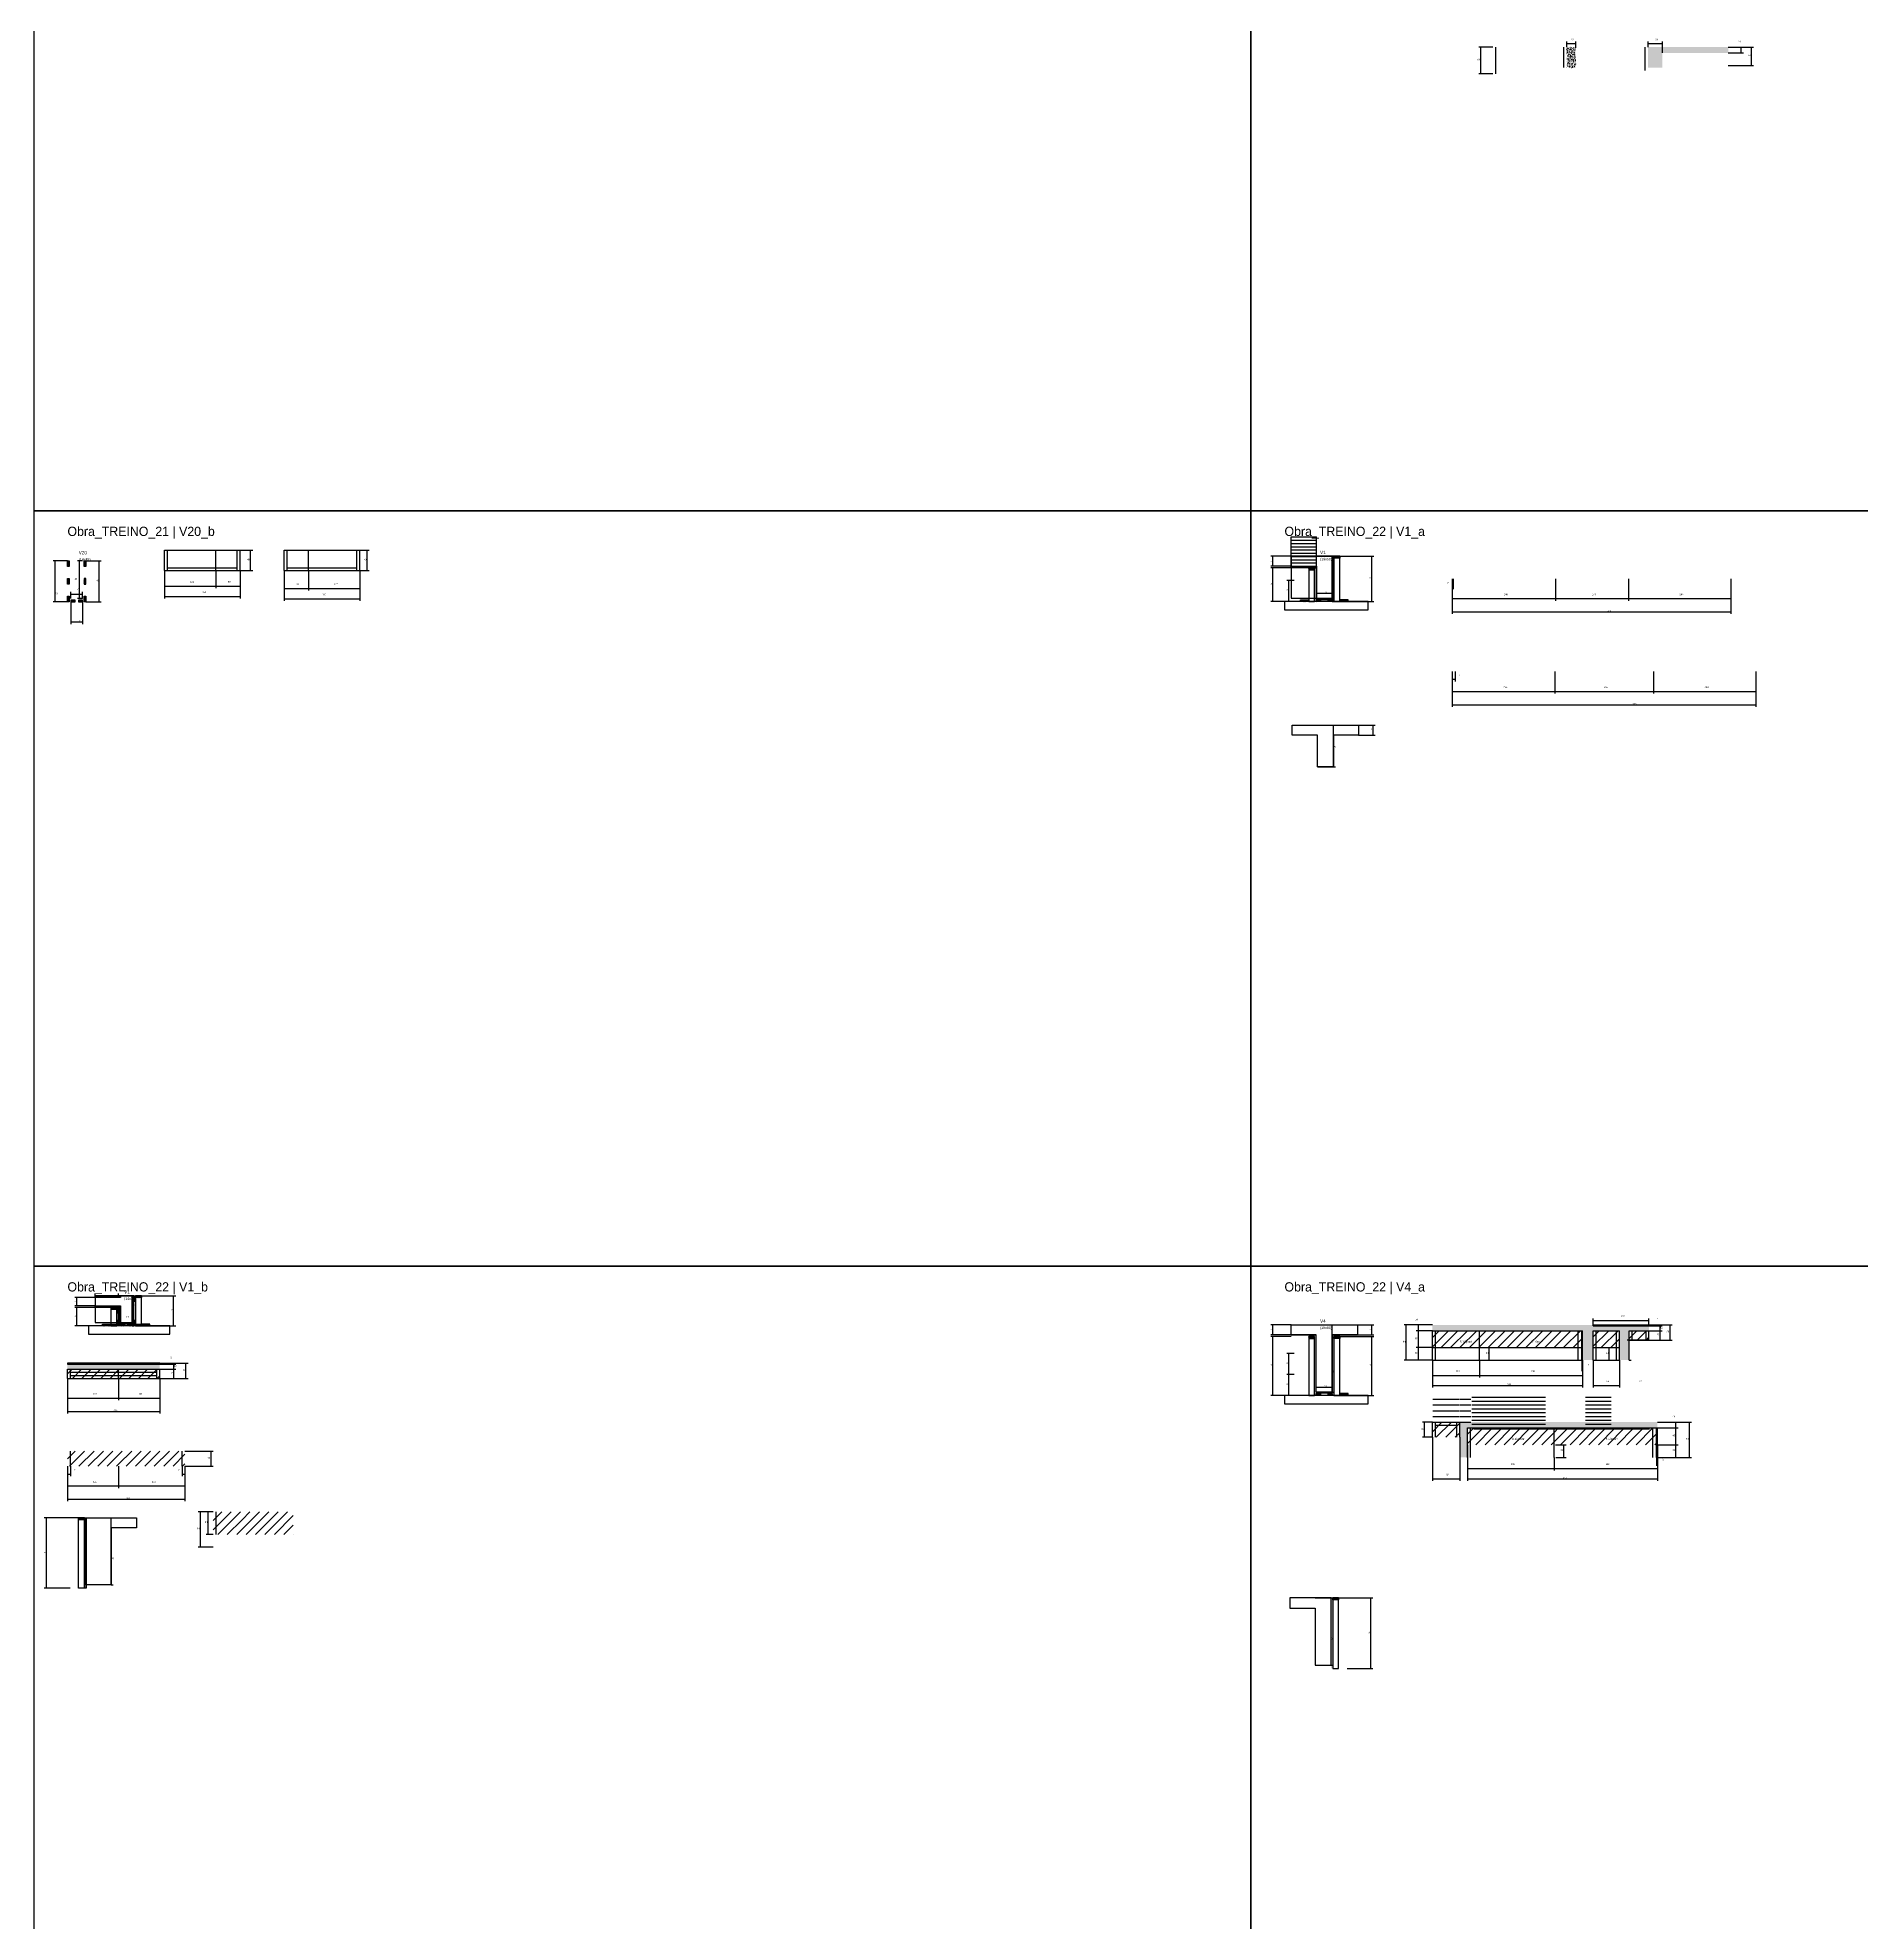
# Model space of a CAD drawing. Header units: metres. Extents: x -41 to 34800, y -36000 to 1848.
# Drawn here: x 26109 to 30455, y -26763 to -22273 of the extents above; entities that cross this region are included whole.
import ezdxf

# ---------------------------------------------------------------- set-up
doc = ezdxf.new("R2010")
doc.units = ezdxf.units.M
for name, color, linetype in [('CELL_BORDER', 8, 'Continuous'), ('CONCRETO', 251, 'Continuous'), ('COTA', 4, 'Continuous'), ('Cota Seção (2x)', 4, 'Continuous'), ('Hachura', 253, 'Continuous'), ('LABEL_ID', 3, 'Continuous'), ('Madeira', 126, 'Continuous'), ('NOMENCLATURA', 7, 'Continuous'), ('Painéis', 200, 'Continuous'), ('SARR_2.2x7', 40, 'Continuous'), ('Texto Seção', 7, 'Continuous')]:
    doc.layers.add(name, color=color, linetype=linetype)

msp = doc.modelspace()

# ---------------------------------------------------------------- hatches: boundary and pattern name
at = {"layer": 'COTA'}
h = msp.add_hatch(dxfattribs=at)
h.set_pattern_fill('AR-CONC', scale=0.03)
h.paths.add_polyline_path([(29752.5, -22344.2), (29774.5, -22344.2), (29774.5, -22295.2), (29752.5, -22295.2)])
h = msp.add_hatch(dxfattribs=at)
h.set_pattern_fill('AR-CONC', scale=0.03)
h.paths.add_polyline_path([(29980.5, -22309.2), (30137.5, -22309.2), (30137.5, -22295.2), (29946.5, -22295.2), (29946.5, -22344.2), (29980.5, -22344.2), (29980.5, -22339.2)])
h = msp.add_hatch(dxfattribs=at)
h.set_pattern_fill('AR-CONC', scale=0.03)
h.paths.add_polyline_path([(29815.5, -25353.6), (29878.5, -25353.6), (29878.5, -25423.6), (29901.5, -25423.6), (29901.5, -25375.6), (29901.5, -25353.6), (29948.5, -25353.6), (29948.5, -25341.6), (29815.5, -25341.6), (29815.5, -25339.6), (29432.5, -25339.6), (29432.5, -25353.6), (29790.5, -25353.6), (29790.5, -25423.6), (29815.5, -25423.6)])
h = msp.add_hatch(dxfattribs=at)
h.set_pattern_fill('AR-CONC', scale=0.03)
h.paths.add_polyline_path([(26400, -25433.1), (26180, -25433.1), (26180, -25445.1), (26400, -25445.1)])
h = msp.add_hatch(dxfattribs=at)
h.set_pattern_fill('AR-CONC', scale=0.03)
h.paths.add_polyline_path([(29516.5, -25585.2), (29968.5, -25585.2), (29968.5, -25571.2), (29497.5, -25571.2), (29497.5, -25607.2), (29497.5, -25655.2), (29516.5, -25655.2)])
at = {"layer": 'Hachura'}
h = msp.add_hatch(color=8, dxfattribs=at)
h.dxf.hatch_style = 1
h.paths.add_polyline_path([(29197.9, -23508.2), (29193.9, -23508.2), (29193.9, -23508.2), (29193.9, -23616.2), (29193.9, -23616.2), (29197.9, -23616.2), (29197.9, -23616.2), (29197.9, -23508.2)])
h = msp.add_hatch(dxfattribs=at)
h.set_pattern_fill('ANSI31', scale=0.5)
h.paths.add_polyline_path([(29211.9, -23508.2), (29211.9, -23512.6), (29211.9, -23512.6), (29197.9, -23512.6), (29197.9, -23512.6), (29197.9, -23508.2), (29197.9, -23508.2), (29211.9, -23508.2)])
h = msp.add_hatch(color=8, dxfattribs=at)
h.dxf.hatch_style = 1
h.paths.add_polyline_path([(29095.9, -23536.2), (29095.9, -23532.2), (29095.9, -23532.2), (29155.9, -23532.2), (29155.9, -23532.2), (29155.9, -23536.2), (29155.9, -23536.2), (29095.9, -23536.2)])
h = msp.add_hatch(dxfattribs=at)
h.set_pattern_fill('ANSI31', scale=0.5)
h.paths.add_polyline_path([(29137.9, -23536.2), (29137.9, -23540.6), (29137.9, -23540.6), (29151.9, -23540.6), (29151.9, -23540.6), (29151.9, -23536.2), (29151.9, -23536.2), (29137.9, -23536.2)])
h = msp.add_hatch(color=8, dxfattribs=at)
h.dxf.hatch_style = 1
h.paths.add_polyline_path([(29151.9, -23536.2), (29155.9, -23536.2), (29155.9, -23536.2), (29155.9, -23616.2), (29155.9, -23616.2), (29151.9, -23616.2), (29151.9, -23616.2), (29151.9, -23536.2)])
h = msp.add_hatch(dxfattribs=at)
h.set_pattern_fill('ANSI31', scale=0.5)
h.paths.add_polyline_path([(29117.9, -23616.2), (29117.9, -23611.8), (29117.9, -23611.8), (29137.9, -23611.8), (29137.9, -23611.8), (29137.9, -23616.2), (29137.9, -23616.2), (29117.9, -23616.2)])
h = msp.add_hatch(color=8, dxfattribs=at)
h.dxf.hatch_style = 1
h.paths.add_polyline_path([(29155.9, -23611.8), (29155.9, -23608.2), (29155.9, -23608.2), (29193.9, -23608.2), (29193.9, -23608.2), (29193.9, -23611.8), (29193.9, -23611.8), (29155.9, -23611.8)])
h = msp.add_hatch(dxfattribs=at)
h.set_pattern_fill('ANSI31', scale=0.5)
h.paths.add_polyline_path([(29155.9, -23616.2), (29155.9, -23611.8), (29155.9, -23611.8), (29165.9, -23611.8), (29165.9, -23611.8), (29165.9, -23616.2), (29165.9, -23616.2), (29155.9, -23616.2)])
h = msp.add_hatch(dxfattribs=at)
h.set_pattern_fill('ANSI31', scale=0.5)
h.paths.add_polyline_path([(29183.9, -23616.2), (29183.9, -23611.8), (29183.9, -23611.8), (29193.9, -23611.8), (29193.9, -23611.8), (29193.9, -23616.2), (29193.9, -23616.2), (29183.9, -23616.2)])
h = msp.add_hatch(dxfattribs=at)
h.set_pattern_fill('ANSI31', scale=0.5)
h.paths.add_polyline_path([(29231.9, -23616.2), (29231.9, -23611.8), (29231.9, -23611.8), (29211.9, -23611.8), (29211.9, -23611.8), (29211.9, -23616.2), (29211.9, -23616.2), (29231.9, -23616.2)])
h = msp.add_hatch(color=8, dxfattribs=at)
h.dxf.hatch_style = 1
h.paths.add_polyline_path([(26302, -25270), (26306, -25270), (26306, -25270), (26306, -25274), (26306, -25274), (26302, -25274), (26302, -25274), (26302, -25270)])
h = msp.add_hatch(color=8, dxfattribs=at)
h.dxf.hatch_style = 1
h.paths.add_polyline_path([(26338, -25270), (26334, -25270), (26334, -25270), (26334, -25342), (26334, -25342), (26338, -25342), (26338, -25342), (26338, -25270)])
h = msp.add_hatch(dxfattribs=at)
h.set_pattern_fill('ANSI31', scale=0.5)
h.paths.add_polyline_path([(26342.4, -25284), (26338, -25284), (26338, -25284), (26338, -25270), (26338, -25270), (26342.4, -25270), (26342.4, -25270), (26342.4, -25284)])
h = msp.add_hatch(dxfattribs=at)
h.set_pattern_fill('ANSI31', scale=0.5)
h.paths.add_polyline_path([(26356.4, -25270), (26356.4, -25274.4), (26356.4, -25274.4), (26342.4, -25274.4), (26342.4, -25274.4), (26342.4, -25270), (26342.4, -25270), (26356.4, -25270)])
h = msp.add_hatch(color=8, dxfattribs=at)
h.dxf.hatch_style = 1
h.paths.add_polyline_path([(26246, -25298), (26246, -25294), (26246, -25294), (26306, -25294), (26306, -25294), (26306, -25298), (26306, -25298), (26246, -25298)])
h = msp.add_hatch(dxfattribs=at)
h.set_pattern_fill('ANSI31', scale=0.5)
h.paths.add_polyline_path([(26283.6, -25298), (26283.6, -25302.4), (26283.6, -25302.4), (26297.6, -25302.4), (26297.6, -25302.4), (26297.6, -25298), (26297.6, -25298), (26283.6, -25298)])
h = msp.add_hatch(dxfattribs=at)
h.set_pattern_fill('ANSI31', scale=0.5)
h.paths.add_polyline_path([(26302, -25312), (26297.6, -25312), (26297.6, -25312), (26297.6, -25298), (26297.6, -25298), (26302, -25298), (26302, -25298), (26302, -25312)])
h = msp.add_hatch(color=8, dxfattribs=at)
h.dxf.hatch_style = 1
h.paths.add_polyline_path([(26302, -25298), (26306, -25298), (26306, -25298), (26306, -25342), (26306, -25342), (26302, -25342), (26302, -25342), (26302, -25298)])
h = msp.add_hatch(dxfattribs=at)
h.set_pattern_fill('ANSI31', scale=0.5)
h.paths.add_polyline_path([(26263.6, -25342), (26263.6, -25337.6), (26263.6, -25337.6), (26283.6, -25337.6), (26283.6, -25337.6), (26283.6, -25342), (26283.6, -25342), (26263.6, -25342)])
h = msp.add_hatch(dxfattribs=at)
h.set_pattern_fill('ANSI31', scale=0.5)
h.paths.add_polyline_path([(26297.6, -25337.6), (26297.6, -25342), (26297.6, -25342), (26283.6, -25342), (26283.6, -25342), (26283.6, -25337.6), (26283.6, -25337.6), (26297.6, -25337.6)])
h = msp.add_hatch(dxfattribs=at)
h.set_pattern_fill('ANSI31', scale=0.5)
h.paths.add_polyline_path([(26302, -25342), (26297.6, -25342), (26297.6, -25342), (26297.6, -25328), (26297.6, -25328), (26302, -25328), (26302, -25328), (26302, -25342)])
h = msp.add_hatch(color=8, dxfattribs=at)
h.dxf.hatch_style = 1
h.paths.add_polyline_path([(26306, -25337.6), (26306, -25334), (26306, -25334), (26334, -25334), (26334, -25334), (26334, -25337.6), (26334, -25337.6), (26306, -25337.6)])
h = msp.add_hatch(dxfattribs=at)
h.set_pattern_fill('ANSI31', scale=0.5)
h.paths.add_polyline_path([(26306, -25342), (26306, -25337.6), (26306, -25337.6), (26316, -25337.6), (26316, -25337.6), (26316, -25342), (26316, -25342), (26306, -25342)])
h = msp.add_hatch(dxfattribs=at)
h.set_pattern_fill('ANSI31', scale=0.5)
h.paths.add_polyline_path([(26324, -25342), (26324, -25337.6), (26324, -25337.6), (26334, -25337.6), (26334, -25337.6), (26334, -25342), (26334, -25342), (26324, -25342)])
h = msp.add_hatch(dxfattribs=at)
h.set_pattern_fill('ANSI31', scale=0.5)
h.paths.add_polyline_path([(26342.4, -25342), (26338, -25342), (26338, -25342), (26338, -25328), (26338, -25328), (26342.4, -25328), (26342.4, -25328), (26342.4, -25342)])
h = msp.add_hatch(dxfattribs=at)
h.set_pattern_fill('ANSI31', scale=0.5)
h.paths.add_polyline_path([(26356.4, -25337.6), (26356.4, -25342), (26356.4, -25342), (26342.4, -25342), (26342.4, -25342), (26342.4, -25337.6), (26342.4, -25337.6), (26356.4, -25337.6)])
h = msp.add_hatch(dxfattribs=at)
h.set_pattern_fill('ANSI31', scale=0.5)
h.paths.add_polyline_path([(26376.4, -25342), (26376.4, -25337.6), (26376.4, -25337.6), (26356.4, -25337.6), (26356.4, -25337.6), (26356.4, -25342), (26356.4, -25342), (26376.4, -25342)])
h = msp.add_hatch(dxfattribs=at)
h.set_pattern_fill('ANSI31', scale=0.5)
h.paths.add_polyline_path([(29137.8, -25367.6), (29137.8, -25372), (29137.8, -25372), (29151.8, -25372), (29151.8, -25372), (29151.8, -25367.6), (29151.8, -25367.6), (29137.8, -25367.6)])
h = msp.add_hatch(color=8, dxfattribs=at)
h.dxf.hatch_style = 1
h.paths.add_polyline_path([(29151.8, -25367.6), (29155.8, -25367.6), (29155.8, -25367.6), (29155.8, -25507.6), (29155.8, -25507.6), (29151.8, -25507.6), (29151.8, -25507.6), (29151.8, -25367.6)])
h = msp.add_hatch(color=8, dxfattribs=at)
h.dxf.hatch_style = 1
h.paths.add_polyline_path([(29253.8, -25367.6), (29253.8, -25363.6), (29253.8, -25363.6), (29193.8, -25363.6), (29193.8, -25363.6), (29193.8, -25367.6), (29193.8, -25367.6), (29253.8, -25367.6)])
h = msp.add_hatch(color=8, dxfattribs=at)
h.dxf.hatch_style = 1
h.paths.add_polyline_path([(29197.8, -25367.6), (29193.8, -25367.6), (29193.8, -25367.6), (29193.8, -25507.6), (29193.8, -25507.6), (29197.8, -25507.6), (29197.8, -25507.6), (29197.8, -25367.6)])
h = msp.add_hatch(dxfattribs=at)
h.set_pattern_fill('ANSI31', scale=0.5)
h.paths.add_polyline_path([(29211.8, -25367.6), (29211.8, -25372), (29211.8, -25372), (29197.8, -25372), (29197.8, -25372), (29197.8, -25367.6), (29197.8, -25367.6), (29211.8, -25367.6)])
h = msp.add_hatch(dxfattribs=at)
h.set_pattern_fill('ANSI31', scale=5)
h.paths.add_polyline_path([(29544.5, -25393.6), (29544.5, -25353.6), (29432.5, -25353.6), (29432.5, -25393.6)])
h = msp.add_hatch(dxfattribs=at)
h.set_pattern_fill('ANSI31', scale=5)
h.paths.add_polyline_path([(29432.5, -25353.6), (29432.5, -25393.6), (29544.5, -25393.6), (29544.5, -25353.6)])
h = msp.add_hatch(dxfattribs=at)
h.set_pattern_fill('ANSI31', scale=5)
h.paths.add_polyline_path([(29544.5, -25353.6), (29544.5, -25393.6), (29788.5, -25393.6), (29788.5, -25353.6)])
h = msp.add_hatch(dxfattribs=at)
h.set_pattern_fill('ANSI31', scale=5)
h.paths.add_polyline_path([(29788.5, -25393.6), (29788.5, -25353.6), (29544.5, -25353.6), (29544.5, -25393.6)])
h = msp.add_hatch(dxfattribs=at)
h.set_pattern_fill('ANSI31', scale=5)
h.paths.add_polyline_path([(29948.5, -25341.6), (29948.5, -25339.6), (29815.5, -25339.6), (29815.5, -25341.6)])
h = msp.add_hatch(dxfattribs=at)
h.set_pattern_fill('ANSI31', scale=5)
h.paths.add_polyline_path([(29878.5, -25393.6), (29878.5, -25353.6), (29815.5, -25353.6), (29815.5, -25393.6)])
h = msp.add_hatch(dxfattribs=at)
h.set_pattern_fill('ANSI31', scale=5)
h.paths.add_polyline_path([(29815.5, -25393.6), (29878.5, -25393.6), (29878.5, -25353.6), (29815.5, -25353.6)])
h = msp.add_hatch(dxfattribs=at)
h.set_pattern_fill('ANSI31', scale=5)
h.paths.add_polyline_path([(29948.5, -25375.6), (29948.5, -25353.6), (29901.5, -25353.6), (29901.5, -25375.6)])
h = msp.add_hatch(dxfattribs=at)
h.set_pattern_fill('ANSI31', scale=5)
h.paths.add_polyline_path([(29948.5, -25375.6), (29948.5, -25353.6), (29901.5, -25353.6), (29901.5, -25375.6)])
h = msp.add_hatch(dxfattribs=at)
h.set_pattern_fill('ANSI31', scale=5)
h.paths.add_polyline_path([(26400, -25433.1), (26400, -25431.1), (26180, -25431.1), (26180, -25433.1)])
h = msp.add_hatch(dxfattribs=at)
h.set_pattern_fill('ANSI31', scale=5)
h.paths.add_polyline_path([(26180, -25445.1), (26180, -25467.1), (26302, -25467.1), (26302, -25445.1)])
h = msp.add_hatch(dxfattribs=at)
h.set_pattern_fill('ANSI31', scale=5)
h.paths.add_polyline_path([(26302, -25467.1), (26400, -25467.1), (26400, -25445.1), (26302, -25445.1)])
h = msp.add_hatch(color=8, dxfattribs=at)
h.dxf.hatch_style = 1
h.paths.add_polyline_path([(29155.8, -25503.2), (29155.8, -25499.6), (29155.8, -25499.6), (29193.8, -25499.6), (29193.8, -25499.6), (29193.8, -25503.2), (29193.8, -25503.2), (29155.8, -25503.2)])
h = msp.add_hatch(dxfattribs=at)
h.set_pattern_fill('ANSI31', scale=0.5)
h.paths.add_polyline_path([(29155.8, -25507.6), (29155.8, -25503.2), (29155.8, -25503.2), (29165.8, -25503.2), (29165.8, -25503.2), (29165.8, -25507.6), (29165.8, -25507.6), (29155.8, -25507.6)])
h = msp.add_hatch(dxfattribs=at)
h.set_pattern_fill('ANSI31', scale=0.5)
h.paths.add_polyline_path([(29183.8, -25507.6), (29183.8, -25503.2), (29183.8, -25503.2), (29193.8, -25503.2), (29193.8, -25503.2), (29193.8, -25507.6), (29193.8, -25507.6), (29183.8, -25507.6)])
h = msp.add_hatch(dxfattribs=at)
h.set_pattern_fill('ANSI31', scale=0.5)
h.paths.add_polyline_path([(29231.8, -25507.6), (29231.8, -25503.2), (29231.8, -25503.2), (29211.8, -25503.2), (29211.8, -25503.2), (29211.8, -25507.6), (29211.8, -25507.6), (29231.8, -25507.6)])
h = msp.add_hatch(dxfattribs=at)
h.set_pattern_fill('ANSI31', scale=5)
h.paths.add_polyline_path([(29497.5, -25571.2), (29432.5, -25571.2), (29432.5, -25607.2), (29497.5, -25607.2)])
h = msp.add_hatch(dxfattribs=at)
h.set_pattern_fill('ANSI31', scale=5)
h.paths.add_polyline_path([(29722.5, -25625.2), (29722.5, -25585.2), (29516.5, -25585.2), (29516.5, -25625.2)])
h = msp.add_hatch(dxfattribs=at)
h.set_pattern_fill('ANSI31', scale=5)
h.paths.add_polyline_path([(29966.5, -25625.2), (29966.5, -25585.2), (29722.5, -25585.2), (29722.5, -25625.2)])
h = msp.add_hatch(dxfattribs=at)
h.set_pattern_fill('ANSI31', scale=5)
h.paths.add_polyline_path([(26302, -25676.2), (26302, -25640.2), (26180, -25640.2), (26180, -25676.2)])
h = msp.add_hatch(dxfattribs=at)
h.set_pattern_fill('ANSI31', scale=5)
h.paths.add_polyline_path([(26302, -25640.2), (26302, -25676.2), (26460, -25676.2), (26460, -25640.2)])
h = msp.add_hatch(dxfattribs=at)
h.set_pattern_fill('ANSI31', scale=0.5)
h.paths.add_polyline_path([(26206.2, -25798.9), (26206.2, -25803.3), (26206.2, -25803.3), (26220.2, -25803.3), (26220.2, -25803.3), (26220.2, -25798.9), (26220.2, -25798.9), (26206.2, -25798.9)])
h = msp.add_hatch(color=8, dxfattribs=at)
h.dxf.hatch_style = 1
h.paths.add_polyline_path([(26220.2, -25798.9), (26224.2, -25798.9), (26224.2, -25798.9), (26224.2, -25966.9), (26224.2, -25966.9), (26220.2, -25966.9), (26220.2, -25966.9), (26220.2, -25798.9)])
h = msp.add_hatch(dxfattribs=at)
h.set_pattern_fill('ANSI31', scale=5)
h.paths.add_polyline_path([(26596.1, -25838.9), (26596.1, -25784.9), (26527.1, -25784.9), (26527.1, -25838.9)])
h = msp.add_hatch(dxfattribs=at)
h.set_pattern_fill('ANSI31', scale=5)
h.paths.add_polyline_path([(26718.1, -25838.9), (26718.1, -25784.9), (26596.1, -25784.9), (26596.1, -25838.9)])
h = msp.add_hatch(color=8, dxfattribs=at)
h.dxf.hatch_style = 1
h.paths.add_polyline_path([(29195.1, -25990.2), (29191.1, -25990.2), (29191.1, -25990.2), (29191.1, -26158.2), (29191.1, -26158.2), (29195.1, -26158.2), (29195.1, -26158.2), (29195.1, -25990.2)])
h = msp.add_hatch(dxfattribs=at)
h.set_pattern_fill('ANSI31', scale=0.5)
h.paths.add_polyline_path([(29209.1, -25990.2), (29209.1, -25994.6), (29209.1, -25994.6), (29195.1, -25994.6), (29195.1, -25994.6), (29195.1, -25990.2), (29195.1, -25990.2), (29209.1, -25990.2)])
at = {"layer": 'Madeira'}
h = msp.add_hatch(dxfattribs=at)
h.set_pattern_fill('ANSI31', scale=0.5)
h.paths.add_polyline_path([(26184.4, -23519.1), (26180, -23519.1), (26180, -23533.1), (26184.4, -23533.1)])
h = msp.add_hatch(dxfattribs=at)
h.set_pattern_fill('ANSI31', scale=0.5)
h.paths.add_polyline_path([(26224, -23519.1), (26219.6, -23519.1), (26219.6, -23533.1), (26224, -23533.1)])
h = msp.add_hatch(dxfattribs=at)
h.set_pattern_fill('ANSI31', scale=0.5)
h.paths.add_polyline_path([(26184.4, -23561.1), (26180, -23561.1), (26180, -23575.1), (26184.4, -23575.1)])
h = msp.add_hatch(dxfattribs=at)
h.set_pattern_fill('ANSI31', scale=0.5)
h.paths.add_polyline_path([(26219.6, -23561.1), (26224, -23561.1), (26224, -23575.1), (26219.6, -23575.1)])
h = msp.add_hatch(dxfattribs=at)
h.set_pattern_fill('ANSI31', scale=0.5)
h.paths.add_polyline_path([(26184.4, -23603.1), (26180, -23603.1), (26180, -23617.1), (26184.4, -23617.1)])
h = msp.add_hatch(dxfattribs=at)
h.set_pattern_fill('ANSI31', scale=0.5)
h.paths.add_polyline_path([(26188, -23612.7), (26188, -23617.1), (26188, -23617.1), (26198, -23617.1), (26198, -23617.1), (26198, -23612.7), (26198, -23612.7), (26188, -23612.7)])
h = msp.add_hatch(dxfattribs=at)
h.set_pattern_fill('ANSI31', scale=0.5)
h.paths.add_polyline_path([(26206, -23612.7), (26206, -23617.1), (26206, -23617.1), (26216, -23617.1), (26216, -23617.1), (26216, -23612.7), (26216, -23612.7), (26206, -23612.7)])
h = msp.add_hatch(dxfattribs=at)
h.set_pattern_fill('ANSI31', scale=0.5)
h.paths.add_polyline_path([(26224, -23603.1), (26219.6, -23603.1), (26219.6, -23617.1), (26224, -23617.1)])

# ---------------------------------------------------------------- linework, layer by layer
at = {"layer": 'CELL_BORDER'}
for points in [[(26100, -23400), (29000, -23400), (29000, -21600), (26100, -21600)], [(29000, -23400), (31900, -23400), (31900, -21600), (29000, -21600)], [(26100, -25200), (29000, -25200), (29000, -23400), (26100, -23400)], [(29000, -25200), (31900, -25200), (31900, -23400), (29000, -23400)], [(26100, -27000), (29000, -27000), (29000, -25200), (26100, -25200)], [(29000, -27000), (31900, -27000), (31900, -25200), (29000, -25200)]]:
    msp.add_lwpolyline(points, close=True, dxfattribs=at)
at = {"layer": 'CONCRETO'}
for points in [[(29193.9, -23528.2), (29193.9, -23508.2), (29095.9, -23508.2), (29095.9, -23532.2), (29155.9, -23532.2), (29155.9, -23608.2), (29193.9, -23608.2), (29193.9, -23528.2)], [(29095.9, -23608.2), (29193.9, -23608.2), (29193.9, -23508.2), (29095.9, -23508.2)], [(29196.6, -23934.4), (29196.6, -23944.4), (29196.6, -24010.4), (29158.6, -24010.4), (29158.6, -23934.4), (29098.6, -23934.4), (29098.6, -23910.4), (29196.6, -23910.4), (29256.6, -23910.4), (29256.6, -23934.4)], [(26246, -25274), (26246, -25294), (26306, -25294), (26306, -25334), (26334, -25334), (26334, -25290), (26334, -25270), (26306, -25270), (26306, -25274)], [(26246, -25334), (26334, -25334), (26334, -25270), (26246, -25270)], [(29193.8, -25363.6), (29193.8, -25373.6), (29193.8, -25499.6), (29155.8, -25499.6), (29155.8, -25363.6), (29095.8, -25363.6), (29095.8, -25339.6), (29193.8, -25339.6), (29253.8, -25339.6), (29253.8, -25363.6)], [(26224.2, -25818.9), (26224.2, -25798.9), (26344.2, -25798.9), (26344.2, -25822.9), (26284.2, -25822.9), (26284.2, -25958.9), (26224.2, -25958.9), (26224.2, -25818.9)], [(29191.1, -26010.2), (29191.1, -25990.2), (29093.1, -25990.2), (29093.1, -26014.2), (29153.1, -26014.2), (29153.1, -26150.2), (29191.1, -26150.2), (29191.1, -26010.2)]]:
    msp.add_lwpolyline(points, close=True, dxfattribs=at)
at = {"layer": 'COTA'}
for p, q in [((29576.5, -22295.2), (29543.2, -22295.2)), ((29548.2, -22359.2), (29548.2, -22295.2)), ((29752.5, -22295.2), (29752.5, -22282.1)), ((29752.5, -22287.1), (29774.5, -22287.1)), ((29774.5, -22295.2), (29774.5, -22282.1)), ((29946.5, -22295.2), (29946.5, -22282.1)), ((29946.5, -22287.1), (29980.5, -22287.1)), ((29980.5, -22309.2), (29980.5, -22282.1)), ((30137.5, -22295.2), (30173.6, -22295.2)), ((30137.5, -22295.2), (30198, -22295.2)), ((30137.5, -22309.2), (30173.6, -22309.2)), ((30168.6, -22309.2), (30168.6, -22295.2)), ((30193, -22339.2), (30193, -22295.2)), ((29576.5, -22359.2), (29543.2, -22359.2)), ((30137.5, -22339.2), (30198, -22339.2)), ((26180, -23519.1), (26145.6, -23519.1)), ((26150.6, -23617.1), (26150.6, -23519.1)), ((26224, -23519.1), (26260.3, -23519.1)), ((26255.3, -23617.1), (26255.3, -23519.1)), ((26591.4, -23493.6), (26621.5, -23493.6)), ((26616.5, -23542.6), (26616.5, -23493.6)), ((26876.5, -23493.6), (26899.3, -23493.6)), ((26894.3, -23542.6), (26894.3, -23493.6)), ((29095.9, -23508.2), (29047.5, -23508.2)), ((29052.5, -23532.2), (29052.5, -23508.2)), ((29211.9, -23508.2), (29293.3, -23508.2)), ((29288.3, -23616.2), (29288.3, -23508.2)), ((26411.4, -23542.6), (26411.4, -23584.4)), ((26411.4, -23542.6), (26411.4, -23608.9)), ((26533.4, -23542.6), (26533.4, -23584.4)), ((26533.4, -23542.6), (26533.4, -23584.4)), ((26591.4, -23542.6), (26591.4, -23584.4)), ((26591.4, -23542.6), (26591.4, -23608.9)), ((26591.4, -23542.6), (26621.5, -23542.6)), ((26696.5, -23542.6), (26696.5, -23590.1)), ((26696.5, -23542.6), (26696.5, -23614.7)), ((26754.5, -23542.6), (26754.5, -23590.1)), ((26754.5, -23542.6), (26754.5, -23590.1)), ((26876.5, -23542.6), (26876.5, -23590.1)), ((26876.5, -23542.6), (26876.5, -23614.7)), ((26876.5, -23542.6), (26899.3, -23542.6)), ((29095.9, -23532.2), (29047.5, -23532.2)), ((29095.9, -23536.2), (29047.5, -23536.2)), ((29052.5, -23616.2), (29052.5, -23536.2)), ((29102.9, -23566.2), (29085.4, -23566.2)), ((29090.4, -23616.2), (29090.4, -23566.2)), ((29479.9, -23562.2), (29479.9, -23614.3)), ((29479.9, -23562.2), (29479.9, -23645.9)), ((29479.9, -23562.2), (29479.9, -23586.9)), ((29481.9, -23562.2), (29481.9, -23586.9)), ((29725.9, -23562.2), (29725.9, -23614.3)), ((29725.9, -23562.2), (29725.9, -23614.3)), ((29899.4, -23562.2), (29899.4, -23614.3)), ((29899.4, -23562.2), (29899.4, -23614.3)), ((30143.4, -23562.2), (30143.4, -23614.3)), ((30143.4, -23562.2), (30143.4, -23645.9)), ((26180, -23617.1), (26145.6, -23617.1)), ((26188, -23617.1), (26188, -23669.9)), ((26216, -23617.1), (26216, -23669.9)), ((26224, -23617.1), (26260.3, -23617.1)), ((26411.4, -23579.4), (26533.4, -23579.4)), ((26411.4, -23603.9), (26591.4, -23603.9)), ((26533.4, -23579.4), (26591.4, -23579.4)), ((26696.5, -23585.1), (26754.5, -23585.1)), ((26696.5, -23609.7), (26876.5, -23609.7)), ((26754.5, -23585.1), (26876.5, -23585.1)), ((29117.9, -23616.2), (29047.5, -23616.2)), ((29102.9, -23616.2), (29085.4, -23616.2)), ((29231.9, -23616.2), (29293.3, -23616.2)), ((29479.9, -23581.9), (29481.9, -23581.9)), ((29479.9, -23609.3), (29725.9, -23609.3)), ((29725.9, -23609.3), (29899.4, -23609.3)), ((29899.4, -23609.3), (30143.4, -23609.3)), ((29479.9, -23640.9), (30143.4, -23640.9)), ((26188, -23664.9), (26216, -23664.9)), ((29479.9, -23783.2), (29479.9, -23835.3)), ((29479.9, -23783.2), (29479.9, -23867)), ((29479.9, -23783.2), (29479.9, -23806.5)), ((29486.9, -23783.2), (29486.9, -23806.5)), ((29723.9, -23783.2), (29723.9, -23835.3)), ((29723.9, -23783.2), (29723.9, -23835.3)), ((29959.3, -23783.2), (29959.3, -23835.3)), ((29959.3, -23783.2), (29959.3, -23835.3)), ((30203.3, -23783.2), (30203.3, -23835.3)), ((30203.3, -23783.2), (30203.3, -23867)), ((29479.9, -23801.5), (29486.9, -23801.5)), ((29479.9, -23830.3), (29723.9, -23830.3)), ((29723.9, -23830.3), (29959.3, -23830.3)), ((29959.3, -23830.3), (30203.3, -23830.3)), ((29479.9, -23862), (30203.3, -23862)), ((29256.6, -23910.4), (29296.1, -23910.4)), ((29291.1, -23934.4), (29291.1, -23910.4)), ((29256.6, -23934.4), (29296.1, -23934.4)), ((26246, -25274), (26197.6, -25274)), ((26202.6, -25294), (26202.6, -25274)), ((26246, -25274), (26246, -25265)), ((26246, -25270), (26302, -25270)), ((26302, -25270), (26302, -25265)), ((26356.4, -25270), (26437.9, -25270)), ((26432.9, -25342), (26432.9, -25270)), ((26246, -25294), (26197.6, -25294)), ((26246, -25298), (26197.6, -25298)), ((26202.6, -25342), (26202.6, -25298)), ((26263.6, -25342), (26197.6, -25342)), ((26376.4, -25342), (26437.9, -25342)), ((29095.8, -25339.6), (29047.5, -25339.6)), ((29095.8, -25363.6), (29047.5, -25363.6)), ((29095.8, -25367.6), (29047.5, -25367.6)), ((29052.5, -25363.6), (29052.5, -25339.6)), ((29052.5, -25507.6), (29052.5, -25367.6)), ((29211.8, -25367.6), (29293.3, -25367.6)), ((29253.8, -25339.6), (29293.3, -25339.6)), ((29253.8, -25363.6), (29293.3, -25363.6)), ((29288.3, -25363.6), (29288.3, -25339.6)), ((29288.3, -25507.6), (29288.3, -25367.6)), ((29432.5, -25339.6), (29365.3, -25339.6)), ((29370.3, -25423.6), (29370.3, -25339.6)), ((29432.5, -25339.6), (29394, -25339.6)), ((29432.5, -25353.6), (29394, -25353.6)), ((29432.5, -25353.6), (29394, -25353.6)), ((29399, -25353.6), (29399, -25339.6)), ((29399, -25393.6), (29399, -25353.6)), ((29815.5, -25339.6), (29815.5, -25324.3)), ((29815.5, -25329.3), (29948.5, -25329.3)), ((29948.5, -25339.6), (29948.5, -25324.3)), ((29948.5, -25339.6), (29980, -25339.6)), ((29948.5, -25339.6), (30003.8, -25339.6)), ((29948.5, -25341.6), (29980, -25341.6)), ((29948.5, -25341.6), (29980, -25341.6)), ((29948.5, -25353.6), (29980, -25353.6)), ((29948.5, -25353.6), (29980, -25353.6)), ((29975, -25341.6), (29975, -25339.6)), ((29975, -25353.6), (29975, -25341.6)), ((29975, -25375.6), (29975, -25353.6)), ((29998.8, -25375.6), (29998.8, -25339.6)), ((29102.8, -25407.6), (29085.3, -25407.6)), ((29090.3, -25457.6), (29090.3, -25407.6)), ((29432.5, -25393.6), (29394, -25393.6)), ((29432.5, -25393.6), (29394, -25393.6)), ((29399, -25423.6), (29399, -25393.6)), ((29548, -25393.6), (29573, -25393.6)), ((29568, -25423.6), (29568, -25393.6)), ((29847, -25393.6), (29858.8, -25393.6)), ((29853.8, -25423.6), (29853.8, -25393.6)), ((29948.5, -25375.6), (29896.5, -25375.6)), ((29901.5, -25423.6), (29901.5, -25375.6)), ((29948.5, -25375.6), (29980, -25375.6)), ((29948.5, -25375.6), (30003.8, -25375.6)), ((26400, -25431.1), (26467.3, -25431.1)), ((26400, -25431.1), (26438.5, -25431.1)), ((26400, -25433.1), (26438.5, -25433.1)), ((26400, -25433.1), (26438.5, -25433.1)), ((26400, -25445.1), (26438.5, -25445.1)), ((26400, -25445.1), (26438.5, -25445.1)), ((26433.5, -25433.1), (26433.5, -25431.1)), ((26433.5, -25445.1), (26433.5, -25433.1)), ((26433.5, -25467.1), (26433.5, -25445.1)), ((26462.3, -25467.1), (26462.3, -25431.1)), ((29102.8, -25457.6), (29085.3, -25457.6)), ((29102.8, -25457.6), (29085.3, -25457.6)), ((29090.3, -25507.6), (29090.3, -25457.6)), ((29432.5, -25423.6), (29365.3, -25423.6)), ((29432.5, -25423.6), (29394, -25423.6)), ((29432.5, -25423.6), (29432.5, -25465.1)), ((29432.5, -25423.6), (29432.5, -25488.8)), ((29544.5, -25423.6), (29544.5, -25465.1)), ((29544.5, -25423.6), (29544.5, -25465.1)), ((29548.8, -25423.6), (29573, -25423.6)), ((29788.5, -25423.6), (29788.5, -25449.8)), ((29788.5, -25444.8), (29790.5, -25444.8)), ((29790.5, -25423.6), (29790.5, -25465.1)), ((29790.5, -25423.6), (29790.5, -25488.8)), ((29790.5, -25423.6), (29790.5, -25449.8)), ((29815.5, -25423.6), (29815.5, -25488.8)), ((29847, -25423.6), (29858.8, -25423.6)), ((29878.5, -25423.6), (29878.5, -25488.8)), ((29901.5, -25423.6), (29906.5, -25423.6)), ((26180, -25467.1), (26180, -25519.2)), ((26180, -25467.1), (26180, -25550.8)), ((26302, -25467.1), (26302, -25519.2)), ((26302, -25467.1), (26302, -25519.2)), ((26400, -25467.1), (26438.5, -25467.1)), ((26400, -25467.1), (26400, -25519.2)), ((26400, -25467.1), (26400, -25550.8)), ((26400, -25467.1), (26467.3, -25467.1)), ((29432.5, -25460.1), (29544.5, -25460.1)), ((29432.5, -25483.8), (29790.5, -25483.8)), ((29544.5, -25460.1), (29790.5, -25460.1)), ((29815.5, -25483.8), (29878.5, -25483.8)), ((26180, -25514.2), (26302, -25514.2)), ((26180, -25545.8), (26400, -25545.8)), ((26302, -25514.2), (26400, -25514.2)), ((29117.8, -25507.6), (29047.5, -25507.6)), ((29102.8, -25507.6), (29085.3, -25507.6)), ((29231.8, -25507.6), (29293.3, -25507.6)), ((29432.5, -25571.2), (29408.8, -25571.2)), ((29413.8, -25607.2), (29413.8, -25571.2)), ((29968.5, -25571.2), (30017.8, -25571.2)), ((29968.5, -25571.2), (30049.8, -25571.2)), ((29968.5, -25585.2), (30017.8, -25585.2)), ((29968.5, -25585.2), (30017.8, -25585.2)), ((30012.8, -25585.2), (30012.8, -25571.2)), ((30012.8, -25625.2), (30012.8, -25585.2)), ((30044.8, -25655.2), (30044.8, -25571.2)), ((29432.5, -25607.2), (29408.8, -25607.2)), ((29432.5, -25607.2), (29432.5, -25711.5)), ((29497.5, -25607.2), (29497.5, -25711.5)), ((29516.5, -25625.2), (29516.5, -25686.5)), ((29516.5, -25625.2), (29516.5, -25711.5)), ((29726, -25625.2), (29751, -25625.2)), ((29746, -25655.2), (29746, -25625.2)), ((29966.5, -25625.2), (30017.8, -25625.2)), ((29968.5, -25625.2), (29968.5, -25686.5)), ((29968.5, -25625.2), (29968.5, -25711.5)), ((29968.5, -25625.2), (30017.8, -25625.2)), ((30012.8, -25655.2), (30012.8, -25625.2)), ((26180, -25676.2), (26180, -25728.3)), ((26180, -25676.2), (26180, -25759.9)), ((26180, -25676.2), (26180, -25700.1)), ((26187, -25676.2), (26187, -25700.1)), ((26302, -25676.2), (26302, -25728.3)), ((26302, -25676.2), (26302, -25728.3)), ((26453, -25676.2), (26453, -25700.1)), ((26460, -25640.2), (26527.3, -25640.2)), ((26460, -25676.2), (26460, -25728.3)), ((26460, -25676.2), (26460, -25759.9)), ((26460, -25676.2), (26527.3, -25676.2)), ((26460, -25676.2), (26460, -25700.1)), ((26522.3, -25676.2), (26522.3, -25640.2)), ((29516.5, -25681.5), (29722.5, -25681.5)), ((29722.5, -25655.2), (29722.5, -25686.5)), ((29722.5, -25655.2), (29722.5, -25686.5)), ((29722.5, -25681.5), (29968.5, -25681.5)), ((29726.8, -25655.2), (29751, -25655.2)), ((29966.5, -25649.1), (29966.5, -25675.3)), ((29966.5, -25655.2), (30049.8, -25655.2)), ((29966.5, -25670.3), (29968.5, -25670.3)), ((29968.5, -25649.1), (29968.5, -25675.3)), ((29968.5, -25655.2), (30017.8, -25655.2)), ((26180, -25695.1), (26187, -25695.1)), ((26180, -25723.3), (26302, -25723.3)), ((26302, -25723.3), (26460, -25723.3)), ((26453, -25695.1), (26460, -25695.1)), ((29432.5, -25706.5), (29497.5, -25706.5)), ((29516.5, -25706.5), (29968.5, -25706.5)), ((26180, -25754.9), (26460, -25754.9)), ((26206.2, -25798.9), (26124.7, -25798.9)), ((26129.7, -25966.9), (26129.7, -25798.9)), ((26527.1, -25784.9), (26491.7, -25784.9)), ((26496.7, -25868.9), (26496.7, -25784.9)), ((26527.1, -25784.9), (26510.6, -25784.9)), ((26515.6, -25838.9), (26515.6, -25784.9)), ((26527.1, -25838.9), (26510.6, -25838.9)), ((26527.1, -25868.9), (26491.7, -25868.9)), ((26186.2, -25966.9), (26124.7, -25966.9)), ((29209.1, -25990.2), (29290.5, -25990.2)), ((29285.5, -26158.2), (29285.5, -25990.2)), ((29229.1, -26158.2), (29290.5, -26158.2))]:
    msp.add_line(p, q, dxfattribs=at)
at = {"layer": 'Cota Seção (2x)'}
for p, q in [((26216, -23519.1), (26203.6, -23519.1)), ((26208.6, -23609.1), (26208.6, -23519.1)), ((29155.9, -23508.2), (29198.9, -23508.2)), ((29193.9, -23608.2), (29193.9, -23508.2)), ((26188, -23609.1), (26188, -23593.3)), ((26188, -23598.3), (26216, -23598.3)), ((26216, -23609.1), (26203.6, -23609.1)), ((26216, -23609.1), (26216, -23593.3)), ((29155.9, -23608.2), (29155.9, -23591.4)), ((29155.9, -23596.4), (29193.9, -23596.4)), ((29155.9, -23608.2), (29198.9, -23608.2)), ((29193.9, -23608.2), (29193.9, -23591.4)), ((29158.6, -23910.4), (29201.6, -23910.4)), ((29196.6, -24010.4), (29196.6, -23910.4)), ((29158.6, -24010.4), (29201.6, -24010.4)), ((26306, -25270), (26339, -25270)), ((26334, -25334), (26334, -25270)), ((26306, -25334), (26306, -25329)), ((26306, -25334), (26339, -25334)), ((26306, -25334), (26334, -25334)), ((26334, -25334), (26334, -25329)), ((29155.8, -25339.6), (29198.8, -25339.6)), ((29193.8, -25499.6), (29193.8, -25339.6)), ((29155.8, -25499.6), (29155.8, -25482.8)), ((29155.8, -25487.8), (29193.8, -25487.8)), ((29155.8, -25499.6), (29198.8, -25499.6)), ((29193.8, -25499.6), (29193.8, -25482.8)), ((26284.2, -25958.9), (26284.2, -25798.9)), ((26284.2, -25798.9), (26289.2, -25798.9)), ((26284.2, -25958.9), (26289.2, -25958.9)), ((29153.1, -25990.2), (29196.1, -25990.2)), ((29191.1, -26150.2), (29191.1, -25990.2)), ((29153.1, -26150.2), (29196.1, -26150.2))]:
    msp.add_line(p, q, dxfattribs=at)
at = {"layer": 'Madeira'}
for points in [[(26184.4, -23519.1), (26184.4, -23533.1), (26180, -23533.1), (26180, -23519.1)], [(26224, -23519.1), (26224, -23533.1), (26219.6, -23533.1), (26219.6, -23519.1)], [(29211.9, -23508.2), (29211.9, -23512.6), (29197.9, -23512.6), (29197.9, -23508.2)], [(29211.9, -23508.2), (29197.9, -23508.2), (29197.9, -23616.2), (29211.9, -23616.2)], [(26184.4, -23561.1), (26184.4, -23575.1), (26180, -23575.1), (26180, -23561.1)], [(26219.6, -23561.1), (26219.6, -23575.1), (26224, -23575.1), (26224, -23561.1)], [(29137.9, -23536.2), (29137.9, -23540.6), (29151.9, -23540.6), (29151.9, -23536.2)], [(29137.9, -23616.2), (29151.9, -23616.2), (29151.9, -23536.2), (29137.9, -23536.2)], [(26184.4, -23603.1), (26184.4, -23617.1), (26180, -23617.1), (26180, -23603.1)], [(26198, -23612.7), (26188, -23612.7), (26188, -23617.1), (26198, -23617.1)], [(26216, -23612.7), (26206, -23612.7), (26206, -23617.1), (26216, -23617.1)], [(26224, -23603.1), (26224, -23617.1), (26219.6, -23617.1), (26219.6, -23603.1)], [(29080, -23636.2), (29279.6, -23636.2), (29279.6, -23616.2), (29080, -23616.2)], [(29117.9, -23616.2), (29117.9, -23611.8), (29137.9, -23611.8), (29137.9, -23616.2)], [(29155.9, -23616.2), (29155.9, -23611.8), (29165.9, -23611.8), (29165.9, -23616.2)], [(29183.9, -23616.2), (29183.9, -23611.8), (29193.9, -23611.8), (29193.9, -23616.2)], [(29231.9, -23616.2), (29231.9, -23611.8), (29211.9, -23611.8), (29211.9, -23616.2)], [(26342.4, -25284), (26338, -25284), (26338, -25270), (26342.4, -25270)], [(26356.4, -25270), (26356.4, -25274.4), (26342.4, -25274.4), (26342.4, -25270)], [(26356.4, -25270), (26342.4, -25270), (26342.4, -25342), (26356.4, -25342)], [(26283.6, -25298), (26283.6, -25302.4), (26297.6, -25302.4), (26297.6, -25298)], [(26283.6, -25342), (26297.6, -25342), (26297.6, -25298), (26283.6, -25298)], [(26302, -25312), (26297.6, -25312), (26297.6, -25298), (26302, -25298)], [(26230.2, -25362), (26424.1, -25362), (26424.1, -25342), (26230.2, -25342)], [(26263.6, -25342), (26263.6, -25337.6), (26283.6, -25337.6), (26283.6, -25342)], [(26297.6, -25337.6), (26297.6, -25342), (26283.6, -25342), (26283.6, -25337.6)], [(26302, -25342), (26297.6, -25342), (26297.6, -25328), (26302, -25328)], [(26306, -25342), (26306, -25337.6), (26316, -25337.6), (26316, -25342)], [(26324, -25342), (26324, -25337.6), (26334, -25337.6), (26334, -25342)], [(26342.4, -25342), (26338, -25342), (26338, -25328), (26342.4, -25328)], [(26356.4, -25337.6), (26356.4, -25342), (26342.4, -25342), (26342.4, -25337.6)], [(26376.4, -25342), (26376.4, -25337.6), (26356.4, -25337.6), (26356.4, -25342)], [(29137.8, -25367.6), (29137.8, -25372), (29151.8, -25372), (29151.8, -25367.6)], [(29137.8, -25507.6), (29151.8, -25507.6), (29151.8, -25367.6), (29137.8, -25367.6)], [(29211.8, -25367.6), (29211.8, -25372), (29197.8, -25372), (29197.8, -25367.6)], [(29211.8, -25367.6), (29197.8, -25367.6), (29197.8, -25507.6), (29211.8, -25507.6)], [(29080, -25527.6), (29279.6, -25527.6), (29279.6, -25507.6), (29080, -25507.6)], [(29155.8, -25507.6), (29155.8, -25503.2), (29165.8, -25503.2), (29165.8, -25507.6)], [(29183.8, -25507.6), (29183.8, -25503.2), (29193.8, -25503.2), (29193.8, -25507.6)], [(29231.8, -25507.6), (29231.8, -25503.2), (29211.8, -25503.2), (29211.8, -25507.6)], [(26206.2, -25798.9), (26206.2, -25803.3), (26220.2, -25803.3), (26220.2, -25798.9)], [(26206.2, -25798.9), (26220.2, -25798.9), (26220.2, -25966.9), (26206.2, -25966.9)], [(29209.1, -25990.2), (29209.1, -25994.6), (29195.1, -25994.6), (29195.1, -25990.2)], [(29209.1, -25990.2), (29195.1, -25990.2), (29195.1, -26158.2), (29209.1, -26158.2)]]:
    msp.add_lwpolyline(points, close=True, dxfattribs=at)
at = {"layer": 'Painéis'}
for p, q in [((29095.9, -23462.2), (29156, -23462.2)), ((29095.9, -23532.2), (29095.9, -23462.2)), ((29156, -23532.2), (29156, -23462.2)), ((26411.4, -23493.6), (26591.4, -23493.6)), ((26411.4, -23542.6), (26411.4, -23493.6)), ((26533.4, -23542.6), (26533.4, -23493.6)), ((26591.4, -23542.6), (26591.4, -23493.6)), ((26696.5, -23493.6), (26876.5, -23493.6)), ((26696.5, -23542.6), (26696.5, -23493.6)), ((26754.5, -23542.6), (26754.5, -23493.6)), ((26876.5, -23542.6), (26876.5, -23493.6)), ((26411.4, -23542.6), (26591.4, -23542.6)), ((26696.5, -23542.6), (26876.5, -23542.6)), ((29095.9, -23532.2), (29155.9, -23532.2)), ((29095.9, -23536.2), (29095.9, -23532.2)), ((29095.9, -23532.2), (29156, -23532.2)), ((29155.9, -23536.2), (29155.9, -23532.2)), ((29155.9, -23616.2), (29155.9, -23536.2)), ((26334, -25342), (26334, -25270)), ((26246, -25294), (26306, -25294)), ((26246, -25298), (26246, -25294)), ((26306, -25298), (26306, -25294)), ((26306, -25342), (26306, -25298)), ((26306, -25334), (26334, -25334)), ((26306, -25337.6), (26306, -25334)), ((26334, -25337.6), (26334, -25334)), ((29095.8, -25363.6), (29155.8, -25363.6)), ((29193.8, -25363.6), (29253.8, -25363.6)), ((29432.5, -25353.6), (29790.5, -25353.6)), ((29432.5, -25423.6), (29432.5, -25353.6)), ((29544.5, -25423.6), (29544.5, -25353.6)), ((29788.5, -25423.6), (29788.5, -25353.6)), ((29790.5, -25423.6), (29790.5, -25353.6)), ((29815.5, -25339.6), (29948.5, -25339.6)), ((29815.5, -25341.6), (29948.5, -25341.6)), ((29815.5, -25353.6), (29878.5, -25353.6)), ((29815.5, -25423.6), (29815.5, -25353.6)), ((29878.5, -25423.6), (29878.5, -25353.6)), ((29901.5, -25353.6), (29948.5, -25353.6)), ((29901.5, -25375.6), (29901.5, -25353.6)), ((29948.5, -25375.6), (29948.5, -25353.6)), ((29432.5, -25393.6), (29788.5, -25393.6)), ((29815.5, -25393.6), (29878.5, -25393.6)), ((29901.5, -25375.6), (29948.5, -25375.6)), ((26180, -25431.1), (26400, -25431.1)), ((26180, -25433.1), (26400, -25433.1)), ((26180, -25445.1), (26400, -25445.1)), ((26180, -25467.1), (26180, -25445.1)), ((26302, -25467.1), (26302, -25445.1)), ((26400, -25467.1), (26400, -25445.1)), ((29432.5, -25423.6), (29790.5, -25423.6)), ((29815.5, -25423.6), (29878.5, -25423.6)), ((26180, -25467.1), (26400, -25467.1)), ((29155.8, -25499.6), (29193.8, -25499.6)), ((29432.5, -25571.2), (29497.5, -25571.2)), ((29432.5, -25607.2), (29432.5, -25571.2)), ((29497.5, -25607.2), (29497.5, -25571.2)), ((29516.5, -25585.2), (29968.5, -25585.2)), ((29516.5, -25655.2), (29516.5, -25585.2)), ((29722.5, -25655.2), (29722.5, -25585.2)), ((29966.5, -25655.2), (29966.5, -25585.2)), ((29968.5, -25655.2), (29968.5, -25585.2))]:
    msp.add_line(p, q, dxfattribs=at)
for points in [[(29197.9, -23508.2), (29193.9, -23508.2), (29193.9, -23616.2), (29197.9, -23616.2)], [(29095.9, -23536.2), (29095.9, -23532.2), (29155.9, -23532.2), (29155.9, -23536.2)], [(29151.9, -23536.2), (29155.9, -23536.2), (29155.9, -23616.2), (29151.9, -23616.2)], [(29155.9, -23611.8), (29155.9, -23608.2), (29193.9, -23608.2), (29193.9, -23611.8)], [(26302, -25270), (26306, -25270), (26306, -25274), (26302, -25274)], [(26338, -25270), (26334, -25270), (26334, -25342), (26338, -25342)], [(26246, -25298), (26246, -25294), (26306, -25294), (26306, -25298)], [(26302, -25298), (26306, -25298), (26306, -25342), (26302, -25342)], [(26306, -25337.6), (26306, -25334), (26334, -25334), (26334, -25337.6)], [(29815.5, -25339.6), (29948.5, -25339.6), (29948.5, -25341.6), (29815.5, -25341.6)], [(26180, -25433.1), (26400, -25433.1), (26400, -25431.1), (26180, -25431.1)], [(26220.2, -25798.9), (26224.2, -25798.9), (26224.2, -25966.9), (26220.2, -25966.9)]]:
    msp.add_lwpolyline(points, close=True, dxfattribs=at)
at = {"layer": 'SARR_2.2x7'}
for p, q in [((29583.5, -22359.2), (29583.5, -22295.2)), ((29745.5, -22344.2), (29745.5, -22295.2)), ((29939.5, -22351.2), (29939.5, -22295.2)), ((29096.9, -23470), (29155, -23470)), ((29096.9, -23477.8), (29155, -23477.8)), ((26418.4, -23542.6), (26418.4, -23493.6)), ((26584.4, -23542.6), (26584.4, -23493.6)), ((26703.5, -23542.6), (26703.5, -23493.6)), ((26869.5, -23542.6), (26869.5, -23493.6)), ((29096.9, -23485.6), (29155, -23485.6)), ((29096.9, -23493.3), (29155, -23493.3)), ((29096.9, -23501.1), (29155, -23501.1)), ((29096.9, -23508.9), (29155, -23508.9)), ((29096.9, -23516.7), (29155, -23516.7)), ((29096.9, -23524.4), (29155, -23524.4)), ((26418.4, -23535.6), (26533.4, -23535.6)), ((26533.4, -23535.6), (26584.4, -23535.6)), ((26703.5, -23535.6), (26754.5, -23535.6)), ((26754.5, -23535.6), (26869.5, -23535.6)), ((29439.5, -25393.6), (29439.5, -25353.6)), ((29779.5, -25393.6), (29779.5, -25353.6)), ((29822.5, -25393.6), (29822.5, -25353.6)), ((29871.5, -25393.6), (29871.5, -25353.6)), ((29908.5, -25375.6), (29908.5, -25353.6)), ((29941.5, -25375.6), (29941.5, -25353.6)), ((29439.5, -25423.6), (29439.5, -25393.6)), ((29779.5, -25423.6), (29779.5, -25393.6)), ((29822.5, -25423.6), (29822.5, -25393.6)), ((29871.5, -25423.6), (29871.5, -25393.6)), ((26187, -25467.1), (26187, -25445.1)), ((26187, -25452.1), (26302, -25452.1)), ((26302, -25452.1), (26393, -25452.1)), ((26393, -25467.1), (26393, -25445.1)), ((26187, -25460.1), (26302, -25460.1)), ((26302, -25460.1), (26393, -25460.1)), ((29433.2, -25516.6), (29496.2, -25516.6)), ((29433.2, -25530.3), (29496.2, -25530.3)), ((29433.2, -25544), (29496.2, -25544)), ((29498.2, -25516.6), (29524.2, -25516.6)), ((29498.2, -25530.3), (29524.2, -25530.3)), ((29498.2, -25544), (29524.2, -25544)), ((29526.2, -25512), (29702.2, -25512)), ((29526.2, -25521.2), (29702.2, -25521.2)), ((29526.2, -25530.3), (29702.2, -25530.3)), ((29526.2, -25539.5), (29702.2, -25539.5)), ((29797.2, -25512), (29858.2, -25512)), ((29797.2, -25521.2), (29858.2, -25521.2)), ((29797.2, -25530.3), (29858.2, -25530.3)), ((29797.2, -25539.5), (29858.2, -25539.5)), ((29433.2, -25557.8), (29496.2, -25557.8)), ((29433.2, -25571.5), (29496.2, -25571.5)), ((29439.5, -25607.2), (29439.5, -25571.2)), ((29439.5, -25578.2), (29490.5, -25578.2)), ((29490.5, -25607.2), (29490.5, -25571.2)), ((29498.2, -25557.8), (29524.2, -25557.8)), ((29498.2, -25571.5), (29524.2, -25571.5)), ((29523.5, -25625.2), (29523.5, -25585.2)), ((29526.2, -25548.6), (29702.2, -25548.6)), ((29526.2, -25557.8), (29702.2, -25557.8)), ((29526.2, -25566.9), (29702.2, -25566.9)), ((29526.2, -25576.1), (29702.2, -25576.1)), ((29531.5, -25587.4), (29722.5, -25587.4)), ((29722.5, -25587.4), (29949.5, -25587.4)), ((29797.2, -25548.6), (29858.2, -25548.6)), ((29797.2, -25557.8), (29858.2, -25557.8)), ((29797.2, -25566.9), (29858.2, -25566.9)), ((29797.2, -25576.1), (29858.2, -25576.1)), ((29957.5, -25625.2), (29957.5, -25585.2)), ((29523.5, -25655.2), (29523.5, -25625.2)), ((29957.5, -25655.2), (29957.5, -25625.2)), ((26187, -25676.2), (26187, -25640.2)), ((26453, -25676.2), (26453, -25640.2)), ((26534.1, -25838.9), (26534.1, -25784.9))]:
    msp.add_line(p, q, dxfattribs=at)

# ---------------------------------------------------------------- texts
at = {"layer": 'COTA'}
for s, p in [('22', (29763.5, -22279.6)), ('34', (29963.5, -22279.4)), ('14', (30160.5, -22284.1)), ('44', (30184.9, -22317.2)), ('64', (29540.1, -22327.2)), ('49', (26608.4, -23518.1)), ('49', (26886.2, -23518.1)), ('12', (29047, -23520.2)), ('49', (26249.2, -23568.1)), ('122', (26472.4, -23571.3)), ('58', (26562.4, -23571.3)), ('40', (29047, -23576.2)), ('54', (29282.8, -23562.2)), ('2', (29467.8, -23573.9)), ('49', (26150.6, -23599.1)), ('180', (26501.4, -23595.8)), ('58', (26725.5, -23577)), ('180', (26786.5, -23601.6)), ('122', (26815.5, -23577.1)), ('25', (29084.9, -23591.2)), ('246', (29602.9, -23601.2)), ('174', (29812.6, -23601.1)), ('244', (30021.4, -23601.2)), ('14', (26207, -23664.9)), ('664', (29849.4, -23640.9)), ('7', (29495.8, -23793.4)), ('244', (29601.9, -23822.3)), ('235', (29841.6, -23822.1)), ('244', (30081.3, -23822.3)), ('723', (29909.3, -23862)), ('12', (29285.6, -23922.4)), ('2', (26197.1, -25255.6)), ('22', (26197.1, -25320)), ('10', (26197.1, -25284)), ('36', (26427.4, -25306)), ('133', (29882, -25321.1)), ('2', (29967, -25327.5)), ('12', (29047, -25351.6)), ('12', (29282.8, -25351.6)), ('14', (29391, -25328.5)), ('22', (29967, -25364.6)), ('12', (29975, -25347.6)), ('36', (29990.5, -25357.6)), ('84', (29362.2, -25381.6)), ('40', (29390.9, -25373.6)), ('30', (29390.8, -25408.6)), ('30', (29559.8, -25408.6)), ('30', (29845.6, -25408.6)), ('2', (26425.5, -25419)), ('22', (26427, -25456.1)), ('12', (26433.5, -25439.1)), ('36', (26454, -25449.1)), ('70', (29047, -25437.6)), ('25', (29084.8, -25432.6)), ('70', (29282.8, -25437.6)), ('112', (29488.5, -25452.1)), ('246', (29667.5, -25452)), ('2', (29802.6, -25436.8)), ('122', (26241, -25506.1)), ('98', (26351, -25506.1)), ('25', (29084.8, -25482.6)), ('358', (29610.5, -25483.8)), ('63', (29847, -25475.6)), ('47', (29925, -25475.8)), ('220', (26290, -25545.8)), ('36', (29405.5, -25589.2)), ('14', (30004.8, -25560.2)), ('30', (29737.8, -25640.2)), ('40', (30004.7, -25605.2)), ('30', (30004.6, -25640.2)), ('84', (30036.7, -25613.2)), ('36', (26514, -25658.2)), ('206', (29619.5, -25673.4)), ('246', (29845.5, -25673.4)), ('2', (29980.6, -25662.3)), ('7', (26195.9, -25687)), ('122', (26241, -25715.2)), ('158', (26381, -25715.2)), ('7', (26444.1, -25687)), ('65', (29465, -25698.4)), ('452', (29743.3, -25706.5)), ('280', (26320, -25754.9)), ('54', (26507.5, -25811.9)), ('84', (26488.6, -25826.9)), ('84', (26124.2, -25882.9)), ('84', (29280, -26074.2))]:
    msp.add_text(s, height=4, dxfattribs=at).set_placement(p)
at = {"layer": 'Cota Seção (2x)'}
for s, p in [('45', (26197.1, -23564.1)), ('50', (29193.9, -23547)), ('14', (26202, -23586.8)), ('19', (29174.9, -23596.4)), ('50', (29196.6, -23963.3)), ('14', (26320, -25322.5)), ('32', (26334, -25294.5)), ('80', (29193.8, -25452.4)), ('19', (29174.8, -25487.8)), ('80', (26284.2, -25897.8)), ('80', (29191.1, -26089.1))]:
    msp.add_text(s, height=4, dxfattribs=at).set_placement(p)
at = {"layer": 'LABEL_ID'}
for s, p in [('Obra_TREINO_21 | V20_b', (26180, -23460)), ('Obra_TREINO_22 | V1_a', (29080, -23460)), ('Obra_TREINO_22 | V1_b', (26180, -25260)), ('Obra_TREINO_22 | V4_a', (29080, -25260))]:
    msp.add_text(s, height=22, dxfattribs=at).set_placement(p)
at = {"layer": 'NOMENCLATURA'}
for s, p in [('5 1/2pont', (29497.9, -25382.2)), ('8 1/2pont', (29667.5, -25382.2)), ('8 1/2pont', (29622.6, -25613.9)), ('8 1/2pont', (29845.5, -25613.9))]:
    msp.add_text(s, height=5, dxfattribs=at).set_placement(p)
at = {"layer": 'Texto Seção'}
for s, height, p in [('V20', 8, (26206.8, -23503.6)), ('(14x45)', 6, (26206.8, -23518.6)), ('V1', 8, (29164.9, -23503.2)), ('(19x50)', 6, (29164.9, -23518.2)), ('V1', 8, (26315, -25265)), ('(14x32)', 6, (26315, -25280)), ('V4', 8, (29164.8, -25334.6)), ('(19x80)', 6, (29164.8, -25349.6))]:
    msp.add_text(s, height=height, dxfattribs=at).set_placement(p)

doc.saveas('drawing.dxf')
